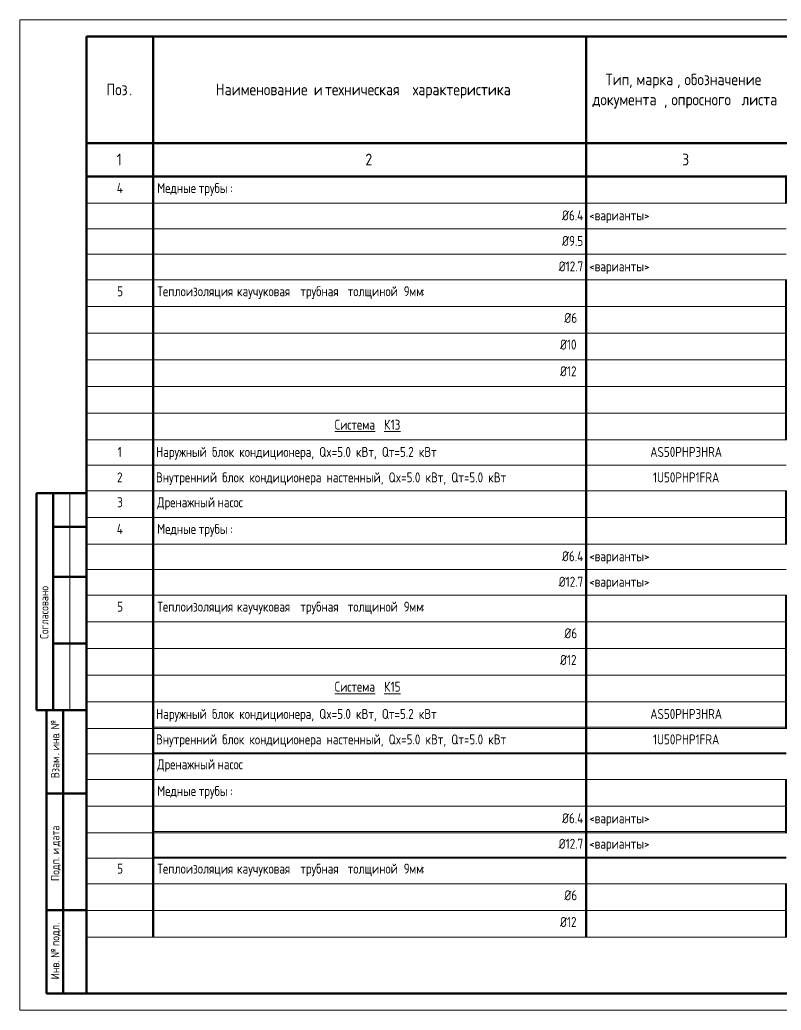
# Model space of a CAD drawing. Header units: millimetres. Extents: x -420 to 2940, y 0 to 297.
# Drawn here: x 2100 to 2328.5, y 0 to 297 of the extents above; entities that cross this region are included whole.
import ezdxf

# ---------------------------------------------------------------- set-up
doc = ezdxf.new("R2010")
doc.units = ezdxf.units.MM
for name, color, linetype, lineweight in [('Аннотация', 7, 'Continuous', 50), ('Графика', 7, 'Continuous', 20), ('Линии', 7, 'Continuous', 20), ('Основная надпись', 7, 'Continuous', 30)]:
    doc.layers.add(name, color=color, linetype=linetype, lineweight=lineweight)
doc.styles.add('$6$GOST 2.304 type A', font='GOST2304A.ttf', dxfattribs={"height": 3})
doc.styles.add('$6$GOST Common', font='GOST_Common.ttf', dxfattribs={"width": 0.9, "height": 3.5})
doc.styles.add('$6$GOST Common_1', font='GOST_Common.ttf', dxfattribs={"width": 0.9, "height": 2.5})
doc.styles.add('$7$GOST 2.304 type A', font='GOST2304A.ttf', dxfattribs={"height": 3})
doc.styles.add('$7$GOST 2.304 type A_B', font='', dxfattribs={"height": 3})
doc.styles.get('$7$GOST 2.304 type A_B').set_extended_font_data('GOST 2.304 type A', bold=True)

# ---------------------------------------------------------------- blocks, each defined once
blk = doc.blocks.new('$0$ADSK_ОсновнаяНадпись1 - Форма 6-3285531-7')
at = {"layer": 'Аннотация'}
for p, q in [((-572, 101.5), (-572, 143.5)), ((-442, 143.5), (-442, 101.5)), ((-592, 111.5), (-197, 111.5)), ((-592, 101.5), (-197, 101.5))]:
    blk.add_line(p, q, dxfattribs=at)
at = {"layer": 'Основная надпись', "lineweight": 20}
for p, q in [((-612, 148.5), (-192, 148.5)), ((-612, 148.5), (-612, -148.5)), ((-597, 6.5), (-597, -58.5)), ((-192, -148.5), (-612, -148.5))]:
    blk.add_line(p, q, dxfattribs=at)
at = {"layer": 'Основная надпись', "lineweight": 50}
for p, q in [((-197, 143.5), (-592, 143.5)), ((-592, 143.5), (-592, -143.5)), ((-197, 101.5), (-592, 101.5)), ((-607, 6.5), (-607, -58.5)), ((-607, 6.5), (-592, 6.5)), ((-602, 6.5), (-602, -58.5)), ((-602, -3.5), (-592, -3.5)), ((-602, -18.5), (-592, -18.5)), ((-602, -38.5), (-592, -38.5)), ((-607, -58.5), (-592, -58.5)), ((-604, -58.5), (-604, -143.5)), ((-604, -58.5), (-592, -58.5)), ((-599, -58.5), (-599, -143.5)), ((-604, -83.5), (-592, -83.5)), ((-604, -118.5), (-592, -118.5)), ((-604, -143.5), (-592, -143.5)), ((-592, -143.5), (-197, -143.5))]:
    blk.add_line(p, q, dxfattribs=at)
at = {"layer": 'Основная надпись', "lineweight": 9, "char_height": 3.5, "attachment_point": 1, "style": '$6$GOST Common'}
for s, insert, width in [('Тип', (-436.21, 132.37), 8.5861), ('марка', (-426.92, 132.37), 14.7911), ('обозначение', (-412.51, 132.37), 30.2316), ('\\fGOST Common|b0|i0|c204|p34|;\\W.9; ', (-387.57, 132.37), 1.2987), ('Поз', (-586.01, 129.36), 8.2975), ('Наименование', (-553.17, 129.36), 34.3443), ('\\fGOST Common|b0|i0|c204|p34|;\\W.9; ', (-524.83, 129.36), 1.2987), ('\\fGOST Common|b0|i0|c204|p34|;\\W.9;и', (-523.76, 129.36), 2.7418), ('\\fGOST Common|b0|i0|c204|p34|;\\W.9; ', (-521.5, 129.36), 1.2987), ('техническая', (-520.43, 129.36), 30.6645), ('\\fGOST Common|b0|i0|c204|p34|;\\W.9; ', (-495.13, 129.36), 1.2987), ('характеристика', (-494.05, 129.36), 40.3329), (', ', (-429.12, 132.37), 2.6696), (', ', (-414.72, 132.37), 2.6696), ('\\fGOST Common|b0|i0|c204|p34|;\\W.9;.', (-579.16, 129.36), 1.1544), ('документа', (-440.13, 126.35), 26.0468), ('опросного', (-416.44, 126.35), 24.243), ('\\fGOST Common|b0|i0|c204|p34|;\\W.9; ', (-396.44, 126.35), 1.2987), ('листа', (-395.37, 126.35), 14.2139), (', ', (-418.64, 126.35), 2.6696), ('\\fGOST Common|b0|i0|c204|p34|;\\W.9;1', (-582.91, 108.36), 1.8759), ('\\fGOST Common|b0|i0|c204|p34|;\\W.9;2', (-508.27, 108.36), 2.7418), ('\\fGOST Common|b0|i0|c204|p34|;\\W.9;3', (-413.21, 108.36), 2.6696)]:
    blk.add_mtext(s, dxfattribs=dict(at, insert=insert, width=width))
at = {"layer": 'Основная надпись', "lineweight": 9, "char_height": 2.5, "attachment_point": 1, "rotation": 90, "style": '$6$GOST Common_1'}
for s, insert, width in [('Согласовано', (-605.91, -37.14), 21.5734), ('\\fGOST Common|b0|i0|c204|p34|;\\W.9;№', (-602.63, -64.35), 3.319), ('инв', (-602.63, -70.6), 5.8443), ('. ', (-602.63, -65.78), 1.7316), ('Взам', (-602.63, -78.94), 8.3696), ('. ', (-602.63, -72.03), 1.7316), ('дата', (-602.63, -99.36), 8.7304), ('\\fGOST Common|b0|i0|c204|p34|;\\W.9; ', (-602.63, -100.13), 0.938), ('\\fGOST Common|b0|i0|c204|p34|;\\W.9;и', (-602.63, -101.74), 1.9481), ('Подп', (-602.63, -109.78), 8.0089), ('. ', (-602.63, -103.17), 1.7316), ('подл', (-602.63, -129.31), 7.7924), ('\\fGOST Common|b0|i0|c204|p34|;\\W.9;.', (-602.63, -122.88), 0.7937), ('\\fGOST Common|b0|i0|c204|p34|;\\W.9;№', (-602.63, -132.82), 3.319), ('\\fGOST Common|b0|i0|c204|p34|;\\W.9; ', (-602.63, -130.08), 0.938), ('Инв', (-602.63, -139.25), 6.0608), ('. ', (-602.63, -134.25), 1.7316)]:
    blk.add_mtext(s, dxfattribs=dict(at, insert=insert, width=width))
blk = doc.blocks.new('$0$РОВЕН_Пусая строка для спецификации1 - Пустая строка для СО-3209609-7')
at = {"layer": 'Аннотация'}
for p, q in [((0, 0), (0, -8)), ((20, 0), (20, -8)), ((150, 0), (150, -8)), ((210, 0), (210, -8)), ((245, 0), (245, -8)), ((290, 0), (290, -8)), ((310, 0), (310, -8)), ((330, 0), (330, -8)), ((355, 0), (355, -8)), ((395, 0), (395, -8))]:
    blk.add_line(p, q, dxfattribs=at)
at = {"layer": 'Аннотация', "lineweight": 20}
for p, q in [((0, 0), (395, 0)), ((395, -8), (0, -8))]:
    blk.add_line(p, q, dxfattribs=at)
blk = doc.blocks.new('$0$РОВЕН_Пусая строка для спецификации1 - Пустая строка для СО-3213493-7')
at = {"layer": 'Аннотация'}
for p, q in [((0, 0), (0, -8)), ((20, 0), (20, -8)), ((150, 0), (150, -8)), ((210, 0), (210, -8)), ((245, 0), (245, -8)), ((290, 0), (290, -8)), ((310, 0), (310, -8)), ((330, 0), (330, -8)), ((355, 0), (355, -8)), ((395, 0), (395, -8))]:
    blk.add_line(p, q, dxfattribs=at)
at = {"layer": 'Аннотация', "lineweight": 20}
for p, q in [((0, 0), (395, 0)), ((395, -8), (0, -8))]:
    blk.add_line(p, q, dxfattribs=at)
blk = doc.blocks.new('$0$РОВЕН_Пусая строка для спецификации1 - Пустая строка для СО-3213492-7')
at = {"layer": 'Аннотация'}
for p, q in [((0, 0), (0, -8)), ((20, 0), (20, -8)), ((150, 0), (150, -8)), ((210, 0), (210, -8)), ((245, 0), (245, -8)), ((290, 0), (290, -8)), ((310, 0), (310, -8)), ((330, 0), (330, -8)), ((355, 0), (355, -8)), ((395, 0), (395, -8))]:
    blk.add_line(p, q, dxfattribs=at)
at = {"layer": 'Аннотация', "lineweight": 20}
for p, q in [((0, 0), (395, 0)), ((395, -8), (0, -8))]:
    blk.add_line(p, q, dxfattribs=at)

msp = doc.modelspace()

# ---------------------------------------------------------------- linework, layer by layer
at = {"layer": 'Линии'}
for p, q in [((2140, 242), (2120, 242)), ((2270, 242), (2140, 242)), ((2330, 242), (2270, 242)), ((2140, 234.35), (2120, 234.35)), ((2270, 234.35), (2140, 234.35)), ((2330, 234.35), (2270, 234.35)), ((2140, 226.71), (2120, 226.71)), ((2140, 226.71), (2120, 226.71)), ((2270, 226.71), (2140, 226.71)), ((2270, 226.71), (2140, 226.71)), ((2330, 226.71), (2270, 226.71)), ((2330, 226.71), (2270, 226.71)), ((2140, 219.06), (2120, 219.06)), ((2270, 219.06), (2140, 219.06)), ((2330, 219.06), (2270, 219.06)), ((2140, 171.06), (2120, 171.06)), ((2270, 171.06), (2140, 171.06)), ((2270, 171.06), (2140, 171.06)), ((2330, 171.06), (2270, 171.06)), ((2330, 171.06), (2270, 171.06)), ((2140, 163.42), (2120, 163.42)), ((2270, 163.42), (2140, 163.42)), ((2270, 163.42), (2140, 163.42)), ((2330, 163.42), (2270, 163.42)), ((2330, 163.42), (2270, 163.42)), ((2140, 155.78), (2120, 155.78)), ((2270, 155.78), (2140, 155.78)), ((2270, 155.78), (2140, 155.78)), ((2330, 155.78), (2270, 155.78)), ((2330, 155.78), (2270, 155.78)), ((2140, 139.78), (2120, 139.78)), ((2270, 139.78), (2140, 139.78)), ((2270, 139.78), (2140, 139.78)), ((2330, 139.78), (2270, 139.78)), ((2330, 139.78), (2270, 139.78)), ((2140, 132.14), (2120, 132.14)), ((2270, 132.14), (2140, 132.14)), ((2270, 132.14), (2140, 132.14)), ((2330, 132.14), (2270, 132.14)), ((2330, 132.14), (2270, 132.14)), ((2140, 124.49), (2120, 124.49)), ((2270, 124.49), (2140, 124.49)), ((2270, 124.49), (2140, 124.49)), ((2330, 124.49), (2270, 124.49)), ((2330, 124.49), (2270, 124.49)), ((2270, 92.49), (2140, 92.49)), ((2330, 92.49), (2270, 92.49)), ((2140, 84.49), (2120, 84.49)), ((2270, 84.85), (2140, 84.85)), ((2270, 84.49), (2140, 84.49)), ((2330, 84.85), (2270, 84.85)), ((2330, 84.49), (2270, 84.49)), ((2140, 76.85), (2120, 76.85)), ((2270, 77.21), (2140, 77.21)), ((2270, 76.85), (2140, 76.85)), ((2330, 77.21), (2270, 77.21)), ((2330, 76.85), (2270, 76.85)), ((2140, 69.21), (2120, 69.21)), ((2270, 69.21), (2140, 69.21)), ((2330, 69.21), (2270, 69.21)), ((2270, 61.21), (2140, 61.21)), ((2330, 61.21), (2270, 61.21)), ((2270, 53.56), (2140, 53.56)), ((2330, 53.56), (2270, 53.56)), ((2140, 53.21), (2120, 53.21)), ((2270, 53.21), (2140, 53.21)), ((2330, 53.21), (2270, 53.21)), ((2140, 45.56), (2120, 45.56)), ((2270, 45.92), (2140, 45.92)), ((2270, 45.56), (2140, 45.56)), ((2330, 45.92), (2270, 45.92)), ((2330, 45.56), (2270, 45.56)), ((2140, 37.92), (2120, 37.92)), ((2270, 37.92), (2140, 37.92)), ((2330, 37.92), (2270, 37.92))]:
    msp.add_line(p, q, dxfattribs=at)
at = {"layer": 'Линии', "lineweight": 50}
for p, q in [((2140, 242), (2140, 234.35)), ((2270, 242), (2270, 234.35)), ((2140, 234.35), (2140, 226.71)), ((2270, 234.35), (2270, 226.71)), ((2140, 226.71), (2140, 219.06)), ((2270, 226.71), (2270, 219.06)), ((2140, 171.06), (2140, 163.42)), ((2140, 171.06), (2140, 163.42)), ((2270, 171.06), (2270, 163.42)), ((2270, 171.06), (2270, 163.42)), ((2140, 163.42), (2140, 155.78)), ((2140, 163.42), (2140, 155.78)), ((2270, 163.42), (2270, 155.78)), ((2270, 163.42), (2270, 155.78)), ((2140, 139.78), (2140, 132.14)), ((2140, 139.78), (2140, 132.14)), ((2270, 139.78), (2270, 132.14)), ((2270, 139.78), (2270, 132.14)), ((2140, 132.14), (2140, 124.49)), ((2140, 132.14), (2140, 124.49)), ((2270, 132.14), (2270, 124.49)), ((2270, 132.14), (2270, 124.49)), ((2140, 92.49), (2140, 84.85)), ((2270, 92.49), (2270, 84.85)), ((2140, 84.85), (2140, 77.21)), ((2140, 84.49), (2140, 76.85)), ((2270, 84.85), (2270, 77.21)), ((2270, 84.49), (2270, 76.85)), ((2140, 76.85), (2140, 69.21)), ((2270, 76.85), (2270, 69.21)), ((2140, 61.21), (2140, 53.56)), ((2270, 61.21), (2270, 53.56)), ((2140, 53.56), (2140, 45.92)), ((2270, 53.56), (2270, 45.92)), ((2140, 53.21), (2140, 45.56)), ((2270, 53.21), (2270, 45.56)), ((2140, 45.56), (2140, 37.92)), ((2270, 45.56), (2270, 37.92))]:
    msp.add_line(p, q, dxfattribs=at)

# ---------------------------------------------------------------- block references
at = {"layer": 'Аннотация', "lineweight": 20}
for name, p in [('$0$РОВЕН_Пусая строка для спецификации1 - Пустая строка для СО-3209609-7', (2120, 250)), ('$0$РОВЕН_Пусая строка для спецификации1 - Пустая строка для СО-3209609-7', (2120, 219.06)), ('$0$РОВЕН_Пусая строка для спецификации1 - Пустая строка для СО-3213493-7', (2120, 211.06)), ('$0$РОВЕН_Пусая строка для спецификации1 - Пустая строка для СО-3213493-7', (2120, 203.06)), ('$0$РОВЕН_Пусая строка для спецификации1 - Пустая строка для СО-3213493-7', (2120, 195.06)), ('$0$РОВЕН_Пусая строка для спецификации1 - Пустая строка для СО-3213493-7', (2120, 187.06)), ('$0$РОВЕН_Пусая строка для спецификации1 - Пустая строка для СО-3213492-7', (2120, 179.06)), ('$0$РОВЕН_Пусая строка для спецификации1 - Пустая строка для СО-3209609-7', (2120, 155.78)), ('$0$РОВЕН_Пусая строка для спецификации1 - Пустая строка для СО-3209609-7', (2120, 147.78)), ('$0$РОВЕН_Пусая строка для спецификации1 - Пустая строка для СО-3209609-7', (2120, 124.49)), ('$0$РОВЕН_Пусая строка для спецификации1 - Пустая строка для СО-3213493-7', (2120, 116.49)), ('$0$РОВЕН_Пусая строка для спецификации1 - Пустая строка для СО-3213493-7', (2120, 108.49)), ('$0$РОВЕН_Пусая строка для спецификации1 - Пустая строка для СО-3213493-7', (2120, 100.49)), ('$0$РОВЕН_Пусая строка для спецификации1 - Пустая строка для СО-3213492-7', (2120, 92.49)), ('$0$РОВЕН_Пусая строка для спецификации1 - Пустая строка для СО-3209609-7', (2120, 69.21)), ('$0$РОВЕН_Пусая строка для спецификации1 - Пустая строка для СО-3209609-7', (2120, 61.21)), ('$0$РОВЕН_Пусая строка для спецификации1 - Пустая строка для СО-3209609-7', (2120, 37.92)), ('$0$РОВЕН_Пусая строка для спецификации1 - Пустая строка для СО-3213493-7', (2120, 29.92))]:
    msp.add_blockref(name, p, dxfattribs=at)
at = {"layer": 'Основная надпись', "lineweight": 9}
msp.add_blockref('$0$ADSK_ОсновнаяНадпись1 - Форма 6-3285531-7', (2712, 148.5), dxfattribs=at)

# ---------------------------------------------------------------- texts
at = {"layer": 'Аннотация', "lineweight": 9, "char_height": 3, "attachment_point": 1}
for s, insert, width, style in [('\\fGOST 2.304 type A|b0|i0|c204|p34|;4', (2129.12, 248.03), 2.3249, '$6$GOST 2.304 type A'), ('Медные', (2141.26, 248.03), 13.5485, '$6$GOST 2.304 type A'), ('трубы', (2153.69, 248.03), 11.4641, '$6$GOST 2.304 type A'), ('\\fGOST 2.304 type A|b0|i0|c204|p34|;:', (2163.15, 248.03), 0.8017, '$6$GOST 2.304 type A'), ('\\fGOST 2.304 type A|b0|i0|c204|p34|;5', (2129.22, 217.1), 2.0844, '$6$GOST 2.304 type A'), ('Теплоизоляция', (2141.26, 217.1), 27.4979, '$6$GOST 2.304 type A'), ('трубная', (2184.19, 217.1), 15.7131, '$6$GOST 2.304 type A'), ('толщиной', (2198.41, 217.1), 18.519, '$6$GOST 2.304 type A'), (' 9', (2213.69, 217.1), 3.8481, '$6$GOST 2.304 type A'), ('каучуковая', (2165.2, 217.1), 21.4852, '$6$GOST 2.304 type A'), ('мм', (2216.86, 217.1), 4.6498, '$6$GOST 2.304 type A'), ('\\fGOST 2.304 type A|b0|i0|c204|p34|;:', (2220.7, 217.1), 0.8017, '$6$GOST 2.304 type A'), ('Ø6', (2263.45, 209.1), 5.211, '$6$GOST 2.304 type A'), ('Ø10', (2262.13, 201.1), 6.8143, '$6$GOST 2.304 type A'), ('Ø12', (2262.13, 193.1), 6.8143, '$6$GOST 2.304 type A'), ('\\LСистема', (2194.51, 177.1), 16.4346, '$7$GOST 2.304 type A_B'), ('\\L\\fGOST 2.304 type A|b1|i0|c204|p34|;\\LК', (2209.33, 177.1), 2.4051, '$7$GOST 2.304 type A_B'), ('\\L13', (2211.31, 177.1), 3.7679, '$7$GOST 2.304 type A_B'), ('\\fGOST 2.304 type A|b0|i0|c204|p34|;3', (2129.22, 153.82), 2.0844, '$7$GOST 2.304 type A'), ('Дренажный', (2141.26, 153.82), 20.443, '$7$GOST 2.304 type A'), ('насос', (2159.38, 153.82), 10.7426, '$7$GOST 2.304 type A'), ('\\fGOST 2.304 type A|b0|i0|c204|p34|;4', (2129.12, 145.82), 2.3249, '$7$GOST 2.304 type A'), ('Медные', (2141.26, 145.82), 13.5485, '$7$GOST 2.304 type A'), ('трубы', (2153.69, 145.82), 11.4641, '$7$GOST 2.304 type A'), ('\\fGOST 2.304 type A|b0|i0|c204|p34|;:', (2163.15, 145.82), 0.8017, '$7$GOST 2.304 type A'), ('\\fGOST 2.304 type A|b0|i0|c204|p34|;5', (2129.22, 122.52), 2.0844, '$7$GOST 2.304 type A'), ('Теплоизоляция', (2141.26, 122.52), 27.4979, '$7$GOST 2.304 type A'), ('трубная', (2184.19, 122.52), 15.7131, '$7$GOST 2.304 type A'), ('толщиной', (2198.41, 122.52), 18.519, '$7$GOST 2.304 type A'), (' 9', (2213.69, 122.52), 3.8481, '$7$GOST 2.304 type A'), ('каучуковая', (2165.2, 122.52), 21.4852, '$7$GOST 2.304 type A'), ('мм', (2216.86, 122.52), 4.6498, '$7$GOST 2.304 type A'), ('\\fGOST 2.304 type A|b0|i0|c204|p34|;:', (2220.7, 122.52), 0.8017, '$7$GOST 2.304 type A'), ('Ø6', (2263.45, 114.52), 5.211, '$7$GOST 2.304 type A'), ('Ø12', (2262.13, 106.52), 6.8143, '$7$GOST 2.304 type A'), ('\\LСистема', (2194.51, 98.52), 16.4346, '$7$GOST 2.304 type A_B'), ('\\L\\fGOST 2.304 type A|b1|i0|c204|p34|;\\LК', (2209.33, 98.52), 2.4051, '$7$GOST 2.304 type A_B'), ('{\\L15}', (2211.31, 98.52), 3.7679, '$7$GOST 2.304 type A_B'), ('Дренажный', (2141.26, 75.24), 20.443, '$7$GOST 2.304 type A'), ('насос', (2159.38, 75.24), 10.7426, '$7$GOST 2.304 type A'), ('Медные', (2141.26, 67.24), 13.5485, '$7$GOST 2.304 type A'), ('трубы', (2153.69, 67.24), 11.4641, '$7$GOST 2.304 type A'), ('\\fGOST 2.304 type A|b0|i0|c204|p34|;:', (2163.15, 67.24), 0.8017, '$7$GOST 2.304 type A'), ('\\fGOST 2.304 type A|b0|i0|c204|p34|;5', (2129.22, 43.95), 2.0844, '$7$GOST 2.304 type A'), ('Теплоизоляция', (2141.26, 43.95), 27.4979, '$7$GOST 2.304 type A'), ('каучуковая', (2165.2, 43.95), 21.4852, '$7$GOST 2.304 type A'), ('трубная', (2184.19, 43.95), 15.7131, '$7$GOST 2.304 type A'), ('толщиной', (2198.41, 43.95), 18.519, '$7$GOST 2.304 type A'), (' 9', (2213.69, 43.95), 3.8481, '$7$GOST 2.304 type A'), ('мм', (2216.86, 43.95), 4.6498, '$7$GOST 2.304 type A'), ('\\fGOST 2.304 type A|b0|i0|c204|p34|;:', (2220.7, 43.95), 0.8017, '$7$GOST 2.304 type A'), ('Ø6', (2263.45, 35.95), 5.211, '$7$GOST 2.304 type A'), ('Ø12', (2262.13, 27.95), 6.8143, '$7$GOST 2.304 type A')]:
    msp.add_mtext(s, dxfattribs=dict(at, insert=insert, width=width, style=style))
at = {"layer": 'Графика', "char_height": 3, "line_spacing_factor": 0.919238}
for s, insert, width, attachment_point, style in [('Ø6.4', (2269.1, 239.84), 8.2267, 3, '$6$GOST 2.304 type A'), ('<варианты>', (2270.9, 239.84), 22.0592, 1, '$6$GOST 2.304 type A'), ('Ø9.5', (2269.1, 232.2), 7.9719, 3, '$6$GOST 2.304 type A'), ('Ø12.7', (2269.1, 224.55), 9.7555, 3, '$6$GOST 2.304 type A'), ('<варианты>', (2270.9, 224.55), 22.0592, 1, '$6$GOST 2.304 type A'), ('\\fGOST 2.304 type A|b0|i0|c204|p34|;1', (2130, 168.91), 1.5289, 2, '$7$GOST 2.304 type A'), ('Наружный блок кондиционера, Qx=5.0 кВт, Qт=5.2 кВт', (2140.9, 168.91), 99.8851, 1, '$7$GOST 2.304 type A'), ('AS50PHP3HRA', (2300, 168.91), 25.2261, 2, '$7$GOST 2.304 type A'), ('\\fGOST 2.304 type A|b0|i0|c204|p34|;2', (2130, 161.27), 2.2933, 2, '$7$GOST 2.304 type A'), ('Внутренний блок кондиционера настенный, Qx=5.0 кВт, Qт=5.0 кВт', (2140.9, 161.27), 124.82, 1, '$7$GOST 2.304 type A'), ('1U50PHP1FRA', (2300, 161.27), 23.4424, 2, '$7$GOST 2.304 type A'), ('Ø6.4', (2269.1, 137.63), 8.2267, 3, '$7$GOST 2.304 type A'), ('<варианты>', (2270.9, 137.63), 22.0592, 1, '$7$GOST 2.304 type A'), ('Ø12.7', (2269.1, 129.98), 9.7555, 3, '$7$GOST 2.304 type A'), ('<варианты>', (2270.9, 129.98), 22.0592, 1, '$7$GOST 2.304 type A'), ('Наружный блок кондиционера, Qx=5.0 кВт, Qт=5.2 кВт', (2140.9, 90.34), 99.8851, 1, '$7$GOST 2.304 type A'), ('AS50PHP3HRA', (2300, 90.34), 25.2261, 2, '$7$GOST 2.304 type A'), ('Внутренний блок кондиционера настенный, Qx=5.0 кВт, Qт=5.0 кВт', (2140.9, 82.7), 124.82, 1, '$7$GOST 2.304 type A'), ('1U50PHP1FRA', (2300, 82.7), 23.4424, 2, '$7$GOST 2.304 type A'), ('Ø6.4', (2269.1, 59.05), 8.2267, 3, '$7$GOST 2.304 type A'), ('<варианты>', (2270.9, 59.05), 22.0592, 1, '$7$GOST 2.304 type A'), ('Ø12.7', (2269.1, 51.41), 9.7555, 3, '$7$GOST 2.304 type A'), ('<варианты>', (2270.9, 51.41), 22.0592, 1, '$7$GOST 2.304 type A')]:
    msp.add_mtext(s, dxfattribs=dict(at, insert=insert, width=width, attachment_point=attachment_point, style=style))

doc.saveas('drawing.dxf')
